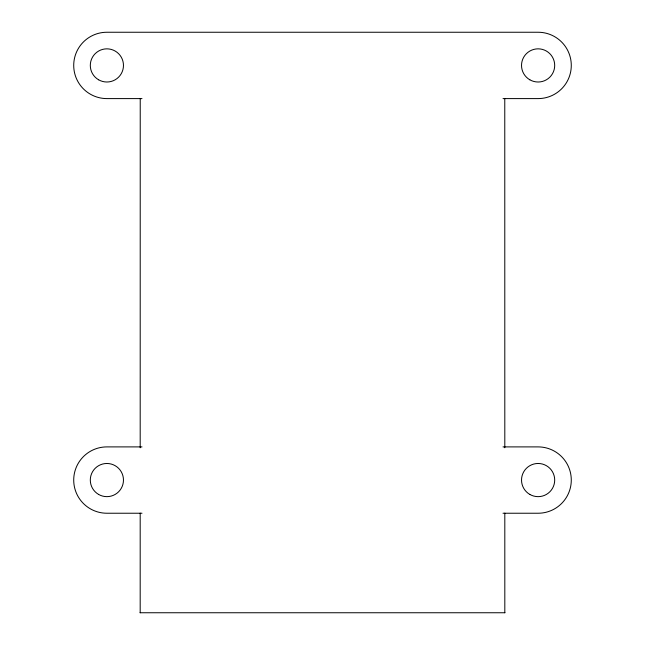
<?xml version="1.0" encoding="UTF-8"?>
<svg xmlns="http://www.w3.org/2000/svg" width="645" height="645" viewBox="0 0 645 645"><rect width="100%" height="100%" fill="white"/><g stroke="black" fill="none" stroke-linecap="round" stroke-linejoin="round"><path stroke-width="0.97" d="M140.183 612.75L140.191 513.146M140.191 447.759L140.231 98.653M141.989 98.596L106.885 98.596A33.169 33.169 0 0 1 73.715 65.419A33.169 33.169 0 0 1 106.885 32.25L538.115 32.25A33.169 33.169 0 0 1 571.285 65.419A33.169 33.169 0 0 1 538.115 98.596L503.011 98.596M141.989 446.896L106.885 446.896A33.169 33.169 0 0 0 73.715 480.065A33.169 33.169 0 0 0 106.885 513.235L141.989 513.235M503.011 446.896L538.115 446.896A33.169 33.169 0 0 1 571.285 480.065A33.169 33.169 0 0 1 538.115 513.235L503.011 513.235M140.054 612.75L504.946 612.75M504.769 98.653L504.809 447.759M504.809 513.146L504.817 612.75M98.596 79.787A16.585 16.585 0 0 0 123.469 65.419A16.585 16.585 0 0 0 98.596 51.06A16.585 16.585 0 0 0 98.596 79.787M529.819 79.787A16.585 16.585 0 0 0 554.7 65.419A16.585 16.585 0 0 0 529.819 51.06A16.585 16.585 0 0 0 529.819 79.787M98.596 494.425A16.585 16.585 0 0 0 123.469 480.065A16.585 16.585 0 0 0 98.596 465.698A16.585 16.585 0 0 0 98.596 494.425M529.819 494.425A16.585 16.585 0 0 0 554.7 480.065A16.585 16.585 0 0 0 529.819 465.698A16.585 16.585 0 0 0 529.819 494.425"/></g></svg>
